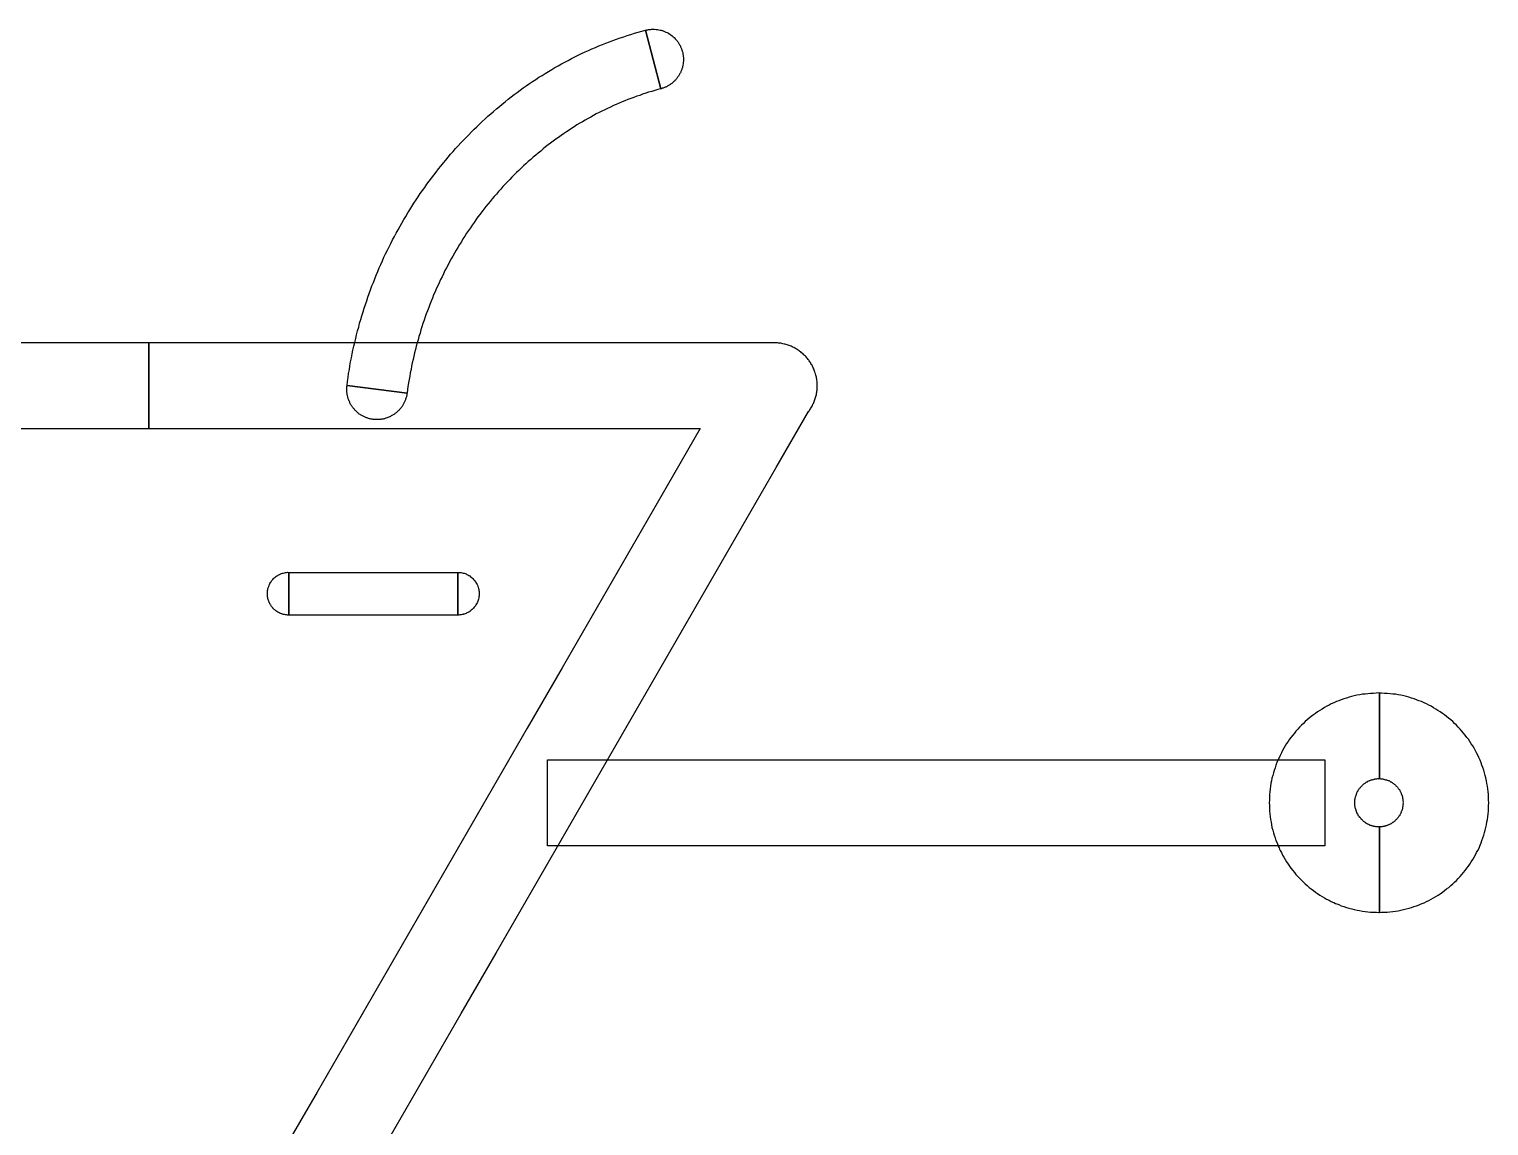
# Model space of a CAD drawing. Extents: x 0 to 105, y 0 to 100.
# Drawn here: x 48.4 to 101.6, y 60 to 100 of the extents above; entities that cross this region are included whole.
import ezdxf

# ---------------------------------------------------------------- set-up
doc = ezdxf.new("R2010")
doc.units = 0
doc.layers.get('0').update_dxf_attribs({"linetype": 'CONTINUOUS'})

msp = doc.modelspace()

# ---------------------------------------------------------------- linework, layer by layer
at = {"color": 7}
for points in [[(62.133234, 86.725461), (59.943079, 87.001739), (59.962817, 87.146456), (59.982555, 87.291172), (60.002293, 87.435889), (60.028593, 87.580605), (60.048331, 87.725322), (60.07463, 87.863458), (60.10093, 88.008175), (60.133817, 88.152891), (60.160117, 88.29103), (60.193007, 88.435747), (60.225898, 88.573886), (60.258788, 88.712025), (60.291676, 88.850161), (60.331136, 88.994877), (60.370596, 89.133016), (60.403486, 89.271155), (60.442946, 89.409294), (60.482406, 89.547433), (60.528443, 89.685572), (60.567903, 89.823708), (60.613944, 89.95527), (60.659984, 90.093409), (60.706024, 90.224968), (60.752061, 90.363107), (60.798101, 90.494665), (60.850722, 90.632807), (60.903342, 90.764366), (60.95596, 90.895927), (61.00858, 91.027489), (61.06777, 91.159047), (61.120388, 91.290609), (61.173008, 91.422167), (61.232198, 91.547151), (61.291388, 91.67871), (61.350578, 91.803694), (61.416345, 91.935253), (61.475535, 92.060237), (61.541305, 92.185218), (61.607073, 92.310199), (61.672843, 92.435183), (61.738613, 92.560164), (61.804383, 92.685148), (61.876731, 92.810129), (61.942501, 92.928536), (62.014851, 93.053517), (62.087199, 93.171921), (62.159549, 93.296904), (62.231897, 93.415308), (62.304247, 93.533712), (62.383167, 93.652116), (62.462095, 93.770522), (62.534445, 93.882348), (62.613365, 94.000752), (62.692285, 94.119155), (62.777783, 94.230982), (62.856703, 94.349388), (62.935631, 94.454634), (63.021131, 94.56646), (63.106631, 94.678289), (63.192128, 94.790115), (63.277628, 94.901941), (63.363128, 95.00719), (63.455206, 95.119016), (63.540706, 95.224264), (63.632786, 95.329513), (63.718284, 95.434759), (63.816944, 95.540008), (63.902442, 95.645256), (64.001102, 95.743927), (64.09318, 95.849173), (64.19184, 95.954422), (64.283918, 96.053093), (64.382579, 96.151761), (64.481236, 96.25043), (64.573317, 96.349098), (64.678549, 96.441189), (64.770627, 96.539857), (64.87586, 96.631946), (64.981093, 96.730617), (65.07975, 96.822705), (65.184986, 96.914793), (65.290216, 97.000314), (65.395449, 97.092403), (65.500681, 97.177921), (65.599342, 97.270009), (65.711149, 97.355531), (65.816382, 97.441049), (65.928192, 97.526568), (66.040003, 97.612087), (66.145235, 97.691028), (66.257043, 97.769966), (66.368853, 97.855474), (66.480664, 97.934415), (66.599049, 98.013354), (66.710859, 98.085712), (66.822669, 98.164653), (66.941054, 98.243591), (67.052865, 98.31595), (67.171253, 98.38173), (67.289638, 98.460669), (67.408025, 98.52645), (67.526411, 98.598808), (67.644798, 98.664589), (67.763184, 98.736947), (67.888149, 98.796147), (68.006534, 98.861925), (68.1315, 98.927706), (68.249885, 98.986904), (68.374847, 99.052685), (68.493235, 99.111883), (68.624775, 99.171083), (68.749741, 99.223703), (68.874704, 99.282901), (68.999669, 99.335522), (69.124632, 99.388142), (69.256172, 99.44076), (69.381135, 99.493391), (69.512675, 99.539439), (69.63764, 99.592059), (69.76918, 99.638107), (69.900721, 99.684158), (70.032261, 99.723628), (70.157224, 99.769676), (70.295344, 99.809147), (70.420307, 99.848617), (70.558425, 99.894666), (70.689965, 99.927556), (70.821505, 99.960446), (71.387131, 97.822589), (71.275321, 97.79629), (71.163511, 97.763399), (71.051703, 97.730509), (70.939893, 97.697621), (70.83466, 97.664731), (70.72285, 97.63184), (70.617617, 97.585792), (70.505809, 97.552902), (70.400577, 97.513431), (70.288766, 97.473964), (70.183534, 97.434493), (70.078301, 97.388442), (69.973068, 97.348974), (69.867836, 97.302924), (69.756028, 97.256876), (69.657367, 97.210825), (69.552135, 97.158205), (69.446902, 97.112156), (69.341669, 97.059526), (69.236437, 97.013477), (69.137779, 96.960857), (69.032546, 96.908237), (68.933885, 96.849039), (68.828653, 96.796419), (68.729995, 96.74379), (68.631334, 96.68459), (68.532677, 96.625389), (68.434016, 96.566191), (68.328786, 96.506991), (68.230126, 96.441213), (68.131468, 96.382012), (68.039387, 96.316234), (67.94073, 96.250453), (67.842069, 96.184675), (67.749991, 96.125475), (67.651331, 96.053117), (67.559253, 95.987336), (67.460593, 95.914978), (67.368515, 95.842617), (67.276435, 95.776839), (67.184355, 95.704478), (67.092277, 95.63212), (67.006777, 95.553181), (66.908119, 95.48082), (66.822619, 95.401882), (66.730541, 95.329524), (66.645041, 95.250582), (66.552961, 95.171644), (66.467463, 95.092706), (66.381963, 95.013765), (66.296463, 94.934826), (66.210966, 94.849307), (66.125466, 94.770369), (66.039966, 94.684848), (65.954468, 94.599329), (65.875548, 94.520391), (65.790048, 94.4283), (65.71112, 94.342781), (65.62562, 94.257263), (65.55327, 94.165174), (65.467772, 94.079653), (65.395422, 93.987565), (65.309925, 93.902046), (65.237574, 93.809958), (65.158644, 93.717867), (65.086296, 93.625779), (65.007376, 93.52711), (64.935026, 93.43502), (64.862678, 93.336351), (64.790328, 93.244263), (64.71798, 93.152172), (64.64563, 93.046926), (64.57328, 92.948255), (64.507512, 92.856167), (64.441742, 92.757498), (64.369392, 92.658827), (64.303622, 92.553581), (64.237854, 92.45491), (64.172084, 92.356242), (64.112894, 92.244416), (64.047127, 92.145747), (63.981356, 92.040499), (63.922167, 91.93525), (63.862977, 91.830004), (63.797206, 91.724756), (63.744589, 91.619507), (63.685399, 91.514258), (63.626209, 91.40901), (63.567019, 91.297184), (63.514401, 91.191935), (63.461781, 91.080109), (63.409161, 90.968283), (63.356543, 90.863034), (63.303923, 90.751208), (63.251302, 90.639382), (63.198685, 90.527556), (63.152644, 90.41573), (63.100024, 90.303903), (63.053984, 90.185497), (63.007944, 90.073671), (62.961906, 89.961845), (62.922446, 89.843441), (62.876406, 89.731615), (62.830366, 89.619789), (62.790906, 89.501385), (62.751449, 89.382979), (62.711989, 89.264575), (62.672529, 89.146171), (62.639638, 89.027765), (62.606748, 88.915939), (62.567288, 88.790958), (62.5344, 88.672554), (62.494941, 88.554148), (62.468641, 88.435744), (62.435751, 88.31734), (62.40286, 88.192356), (62.376561, 88.073953), (62.350261, 87.948971), (62.323961, 87.830565), (62.297662, 87.712161), (62.277924, 87.58718), (62.251624, 87.468777), (62.231886, 87.343793), (62.205587, 87.218811), (62.185849, 87.093828), (62.166111, 86.968846), (62.152961, 86.85044)], [(71.387121, 97.822581), (70.821494, 99.960438), (70.847794, 99.967026), (70.880674, 99.973615), (70.906973, 99.980203), (70.933273, 99.986817), (70.959573, 99.986817), (70.99246, 99.993405), (71.01876, 99.993405), (71.045059, 100.00002), (71.071359, 100.00002), (71.097659, 100.00002), (71.123958, 100.00002), (71.156846, 100.00002), (71.209466, 99.993405), (71.262087, 99.986817), (71.314704, 99.980203), (71.367325, 99.967053), (71.393624, 99.960438), (71.419924, 99.95385), (71.446223, 99.947262), (71.465961, 99.940674), (71.492261, 99.927524), (71.51856, 99.92091), (71.54486, 99.90776), (71.564598, 99.89461), (71.617218, 99.874872), (71.663258, 99.848573), (71.709296, 99.822273), (71.748756, 99.789383), (71.794796, 99.756495), (71.834256, 99.723605), (71.873716, 99.690714), (71.913176, 99.651246), (71.946064, 99.611776), (71.978954, 99.572305), (71.998692, 99.546006), (72.011842, 99.526268), (72.024991, 99.499968), (72.044729, 99.48023), (72.071029, 99.434179), (72.097328, 99.388131), (72.103917, 99.361832), (72.117066, 99.335532), (72.130216, 99.309233), (72.136804, 99.282933), (72.149954, 99.256633), (72.156542, 99.230334), (72.16313, 99.204034), (72.17628, 99.177735), (72.182868, 99.144844), (72.189456, 99.118545), (72.189456, 99.092245), (72.196045, 99.065946), (72.202633, 99.039646), (72.202633, 99.006756), (72.209221, 98.980456), (72.209221, 98.954156), (72.209221, 98.901539), (72.209221, 98.842338), (72.202633, 98.789707), (72.196045, 98.73709), (72.189456, 98.684469), (72.176307, 98.631849), (72.169718, 98.605549), (72.16313, 98.57925), (72.156542, 98.55295), (72.149954, 98.526651), (72.136804, 98.506913), (72.130216, 98.480613), (72.117066, 98.454314), (72.110478, 98.428014), (72.097328, 98.408276), (72.084179, 98.381977), (72.071029, 98.362239), (72.057879, 98.335939), (72.044729, 98.316201), (72.03158, 98.289902), (72.01843, 98.270164), (71.998692, 98.250426), (71.985542, 98.224126), (71.972392, 98.204388), (71.952654, 98.18465), (71.932916, 98.164912), (71.919767, 98.145174), (71.900029, 98.125437), (71.880291, 98.105699), (71.860553, 98.085961), (71.840815, 98.072811), (71.821077, 98.053073), (71.801339, 98.033335), (71.781601, 98.020185), (71.755302, 98.000447), (71.735564, 97.987298), (71.715826, 97.96756), (71.689526, 97.95441), (71.669788, 97.94126), (71.643489, 97.92811), (71.617189, 97.91496), (71.597451, 97.901811), (71.571152, 97.888661), (71.544852, 97.882073), (71.518552, 97.868923), (71.492253, 97.862335), (71.465953, 97.849185), (71.439654, 97.842597), (71.413354, 97.829447)], [(59.943079, 87.001739), (62.133234, 86.725461), (62.126646, 86.699162), (62.126646, 86.666274), (62.120058, 86.639975), (62.11347, 86.613675), (62.106881, 86.587375), (62.100293, 86.561076), (62.087144, 86.534776), (62.080555, 86.508477), (62.073941, 86.482177), (62.060791, 86.455877), (62.054203, 86.429578), (62.041053, 86.403278), (62.027903, 86.38354), (62.014754, 86.357241), (62.008165, 86.330941), (61.995016, 86.311203), (61.975278, 86.284904), (61.962128, 86.265166), (61.948978, 86.238866), (61.935828, 86.219128), (61.91609, 86.19939), (61.902941, 86.179652), (61.883203, 86.153353), (61.870053, 86.133615), (61.850315, 86.113877), (61.830577, 86.094139), (61.810839, 86.080989), (61.791101, 86.061251), (61.771363, 86.041514), (61.751625, 86.021776), (61.731887, 86.008626), (61.71215, 85.988888), (61.692412, 85.975738), (61.672674, 85.956), (61.646374, 85.94285), (61.626636, 85.929701), (61.600337, 85.916551), (61.580599, 85.903401), (61.554299, 85.890251), (61.534561, 85.877101), (61.508262, 85.863952), (61.488524, 85.857364), (61.462224, 85.844214), (61.435925, 85.831064), (61.409625, 85.824476), (61.389887, 85.817888), (61.363587, 85.804738), (61.337288, 85.79815), (61.310988, 85.791562), (61.284689, 85.784974), (61.258389, 85.778385), (61.23209, 85.778385), (61.20579, 85.771797), (61.17949, 85.765209), (61.1466, 85.765209), (61.1203, 85.765209), (61.094001, 85.758621), (61.067701, 85.758621), (61.041402, 85.758621), (61.008511, 85.758621), (60.982212, 85.758621), (60.955912, 85.765209), (60.929613, 85.765209), (60.896725, 85.765209), (60.870425, 85.771797), (60.844126, 85.778385), (60.817826, 85.778385), (60.784936, 85.784974), (60.758636, 85.791562), (60.732337, 85.79815), (60.706037, 85.8113), (60.679737, 85.817914), (60.653438, 85.824502), (60.627138, 85.837652), (60.600839, 85.84424), (60.581101, 85.85739), (60.554801, 85.87054), (60.528502, 85.88369), (60.508764, 85.896839), (60.482464, 85.909989), (60.462726, 85.923139), (60.436427, 85.936289), (60.416689, 85.949439), (60.390389, 85.962588), (60.370651, 85.982326), (60.350913, 85.995476), (60.331175, 86.015214), (60.311437, 86.034952), (60.2917, 86.048102), (60.271962, 86.06784), (60.252224, 86.087577), (60.232486, 86.107315), (60.212748, 86.127053), (60.199598, 86.146791), (60.17986, 86.166529), (60.16671, 86.186267), (60.146972, 86.206005), (60.133823, 86.232305), (60.120673, 86.252042), (60.100935, 86.27178), (60.087785, 86.29808), (60.074635, 86.317818), (60.061486, 86.344117), (60.048336, 86.363855), (60.041748, 86.390155), (60.028598, 86.416455), (60.015448, 86.436192), (60.00886, 86.462492), (59.99571, 86.488792), (59.989122, 86.515091), (59.982507, 86.541391), (59.975919, 86.56769), (59.969305, 86.587428), (59.962717, 86.613728), (59.956128, 86.640027), (59.94954, 86.666327), (59.942952, 86.699217), (59.942952, 86.725517), (59.936364, 86.751817), (59.936364, 86.778116), (59.936364, 86.804416), (59.936364, 86.830715), (59.936364, 86.863606), (59.936364, 86.889905), (59.936364, 86.916205), (59.936364, 86.942504), (59.936364, 86.975392)], [(57.818351, 80.186911), (57.818351, 78.627918), (57.778893, 78.627918), (57.739433, 78.634506), (57.699974, 78.641094), (57.660514, 78.647708), (57.640776, 78.647708), (57.621038, 78.654297), (57.607888, 78.660911), (57.58815, 78.660911), (57.568412, 78.667499), (57.548674, 78.674087), (57.535524, 78.680676), (57.515786, 78.68729), (57.496049, 78.70044), (57.482899, 78.707054), (57.463161, 78.713643), (57.450011, 78.720257), (57.430273, 78.733407), (57.417123, 78.739995), (57.397385, 78.753145), (57.384236, 78.759733), (57.351348, 78.786033), (57.325048, 78.805771), (57.311899, 78.81892), (57.292161, 78.83207), (57.279011, 78.84522), (57.265861, 78.85837), (57.252711, 78.871519), (57.239561, 78.884669), (57.232973, 78.897819), (57.219824, 78.910969), (57.193524, 78.943859), (57.173786, 78.970159), (57.160636, 78.989897), (57.154048, 79.003047), (57.140898, 79.022784), (57.13431, 79.035934), (57.127722, 79.055672), (57.114572, 79.068822), (57.107984, 79.08856), (57.101396, 79.10171), (57.094808, 79.121448), (57.088193, 79.141185), (57.081605, 79.160923), (57.075017, 79.174073), (57.068429, 79.193811), (57.061841, 79.213549), (57.061841, 79.233287), (57.055253, 79.253025), (57.048665, 79.292495), (57.04205, 79.325383), (57.04205, 79.364854), (57.04205, 79.410902), (57.04205, 79.450372), (57.04205, 79.489843), (57.048665, 79.529311), (57.055253, 79.562201), (57.061841, 79.581939), (57.061841, 79.601677), (57.068429, 79.621415), (57.075017, 79.641153), (57.088167, 79.67404), (57.101317, 79.713511), (57.114466, 79.746401), (57.134204, 79.779292), (57.153942, 79.812179), (57.17368, 79.84507), (57.193418, 79.871369), (57.219718, 79.90426), (57.239456, 79.930559), (57.265755, 79.956859), (57.292055, 79.983158), (57.324945, 80.009458), (57.351245, 80.029196), (57.384135, 80.055496), (57.417025, 80.075233), (57.449916, 80.094971), (57.482803, 80.108121), (57.515694, 80.127859), (57.548584, 80.141009), (57.588044, 80.154159), (57.620935, 80.160773), (57.660392, 80.173923), (57.699852, 80.180538), (57.739312, 80.180538), (57.778772, 80.187126)], [(57.818697, 80.186911), (59.872922, 80.186911), (61.927139, 80.186911), (63.98138, 80.186911), (63.98138, 78.627918), (61.927155, 78.627918), (59.872938, 78.627918), (57.818697, 78.627918)], [(63.98138, 78.627918), (63.98138, 80.186911), (64.02084, 80.186911), (64.060298, 80.180323), (64.099757, 80.180323), (64.139217, 80.173735), (64.178677, 80.160585), (64.211568, 80.153971), (64.251028, 80.140821), (64.283915, 80.127671), (64.316795, 80.107933), (64.349686, 80.094783), (64.382565, 80.075046), (64.415456, 80.055308), (64.448346, 80.029008), (64.474646, 80.00927), (64.507536, 79.982971), (64.533836, 79.956671), (64.560135, 79.930371), (64.579873, 79.904072), (64.606173, 79.871181), (64.625911, 79.844882), (64.645648, 79.811994), (64.665386, 79.779104), (64.685124, 79.746213), (64.698274, 79.713323), (64.711424, 79.673855), (64.724574, 79.640965), (64.737723, 79.601494), (64.744312, 79.562026), (64.7509, 79.529136), (64.757488, 79.489666), (64.757488, 79.450198), (64.757488, 79.410727), (64.757488, 79.364676), (64.757488, 79.325208), (64.7509, 79.292318), (64.744312, 79.252848), (64.737723, 79.21338), (64.724574, 79.173909), (64.711424, 79.141019), (64.698274, 79.101551), (64.685124, 79.068661), (64.665386, 79.03577), (64.645648, 79.00288), (64.625911, 78.969992), (64.606173, 78.943693), (64.579873, 78.910802), (64.560135, 78.884503), (64.533836, 78.858203), (64.507536, 78.831903), (64.474646, 78.805604), (64.448346, 78.785866), (64.415456, 78.759566), (64.382565, 78.739828), (64.349686, 78.720091), (64.316795, 78.706941), (64.283915, 78.687203), (64.251028, 78.674053), (64.211568, 78.660903), (64.19183, 78.660903), (64.17868, 78.654289), (64.158942, 78.647701), (64.139204, 78.647701), (64.099744, 78.641086), (64.060284, 78.634498), (64.020824, 78.62791)], [(97.594044, 75.784444), (97.570258, 75.786005), (97.471555, 75.779803), (97.366137, 75.773085), (97.267951, 75.773085), (97.162533, 75.75965), (97.06383, 75.74673), (96.971845, 75.740012), (96.873145, 75.720375), (96.767724, 75.700737), (96.662819, 75.6811), (96.570318, 75.654745), (96.478336, 75.62839), (96.386351, 75.602035), (96.287651, 75.568962), (96.195666, 75.536406), (96.109883, 75.503333), (96.024615, 75.47026), (95.919197, 75.430986), (95.827212, 75.384994), (95.754865, 75.339002), (95.6696, 75.299211), (95.583817, 75.253219), (95.49855, 75.200509), (95.412766, 75.148316), (95.33422, 75.101807), (95.255154, 75.042896), (95.182806, 74.990186), (95.103744, 74.931275), (95.031396, 74.865129), (94.952331, 74.806218), (94.879983, 74.740072), (94.814356, 74.674443), (94.742008, 74.608814), (94.676378, 74.536467), (94.610748, 74.470321), (94.544602, 74.397974), (94.485693, 74.325627), (94.426265, 74.247079), (94.360635, 74.168014), (94.307925, 74.095667), (94.255214, 74.016602), (94.203023, 73.937537), (94.150312, 73.852271), (94.10432, 73.773206), (94.058327, 73.68794), (94.011819, 73.602157), (93.965826, 73.510172), (93.926554, 73.424389), (93.880562, 73.332404), (93.847489, 73.247139), (93.814932, 73.155154), (93.781859, 73.056454), (93.748786, 72.963953), (93.722433, 72.878686), (93.702801, 72.773265), (93.670247, 72.681283), (93.656806, 72.575862), (93.630454, 72.490595), (93.617542, 72.385177), (93.604101, 72.286474), (93.591189, 72.181572), (93.584469, 72.082869), (93.577749, 71.977449), (93.577749, 71.872028), (93.571557, 71.780046), (93.577749, 71.689095), (93.577749, 71.583675), (93.584469, 71.47877), (93.591189, 71.38007), (93.604101, 71.274649), (93.617542, 71.175947), (93.637174, 71.077246), (93.656806, 70.985261), (93.670247, 70.879841), (93.702801, 70.787858), (93.722433, 70.689156), (93.748786, 70.597171), (93.781859, 70.505188), (93.814932, 70.406485), (93.854206, 70.3145), (93.880559, 70.242155), (93.900191, 70.196163), (93.926544, 70.136735), (93.946176, 70.084024), (93.965808, 70.038032), (94.0118, 69.965687), (94.058309, 69.873702), (94.097583, 69.794636), (94.150294, 69.709369), (94.203004, 69.623589), (94.255196, 69.545039), (94.307906, 69.472175), (94.360616, 69.393629), (94.426246, 69.307845), (94.485674, 69.235498), (94.544584, 69.16315), (94.61073, 69.090802), (94.683077, 69.018457), (94.741989, 68.952827), (94.807617, 68.893399), (94.879964, 68.821052), (94.952312, 68.761624), (95.02466, 68.695996), (95.097007, 68.637084), (95.182788, 68.577656), (95.261853, 68.518228), (95.334201, 68.466036), (95.412748, 68.413326), (95.498531, 68.367334), (95.583798, 68.307906), (95.662864, 68.268631), (95.754846, 68.222638), (95.827194, 68.176648), (95.873186, 68.157016), (95.925897, 68.137384), (95.985325, 68.111032), (96.031315, 68.09087), (96.103662, 68.065021), (96.195647, 68.02523), (96.29435, 67.992157), (96.386333, 67.9596), (96.4716, 67.933248), (96.577018, 67.913616), (96.669003, 67.887263), (96.774423, 67.867631), (96.866408, 67.847999), (96.965109, 67.827838), (97.063811, 67.814926), (97.169232, 67.802014), (97.267416, 67.794791), (97.372837, 67.787542), (97.478257, 67.787542), (97.57024, 67.780821), (97.594026, 67.782409), (97.594026, 70.900566), (97.57024, 70.905222), (97.537683, 70.898502), (97.517522, 70.905222), (97.497889, 70.905222), (97.471537, 70.905222), (97.458625, 70.905222), (97.432273, 70.918663), (97.412641, 70.911943), (97.386288, 70.918663), (97.366656, 70.924854), (97.346495, 70.924854), (97.326863, 70.938295), (97.30051, 70.945016), (97.280878, 70.951207), (97.267966, 70.957927), (97.248334, 70.957927), (97.215261, 70.977559), (97.208541, 70.977559), (97.195629, 70.98428), (97.169277, 70.997721), (97.155836, 71.003912), (97.130013, 71.024073), (97.109851, 71.024073), (97.09694, 71.036985), (97.084028, 71.056617), (97.057676, 71.070058), (97.037514, 71.076249), (97.031323, 71.08969), (97.011162, 71.102601), (96.99153, 71.116042), (96.978618, 71.128954), (96.971898, 71.142395), (96.952266, 71.162027), (96.925913, 71.181659), (96.919193, 71.1951), (96.906281, 71.208011), (96.89284, 71.227643), (96.879929, 71.241084), (96.866488, 71.247276), (96.860296, 71.267437), (96.840664, 71.293789), (96.827224, 71.306701), (96.814312, 71.319613), (96.807591, 71.339774), (96.794151, 71.366126), (96.781239, 71.379038), (96.774519, 71.405391), (96.767798, 71.418302), (96.767798, 71.42502), (96.748166, 71.458093), (96.748166, 71.477725), (96.735254, 71.490637), (96.735254, 71.516989), (96.728534, 71.543342), (96.715622, 71.556783), (96.715622, 71.576415), (96.708902, 71.596047), (96.702181, 71.622399), (96.702181, 71.642031), (96.695461, 71.668384), (96.695461, 71.681295), (96.695461, 71.707648), (96.695461, 71.72728), (96.68927, 71.747441), (96.695461, 71.779998), (96.688741, 71.813071), (96.695461, 71.832703), (96.695461, 71.852335), (96.695461, 71.878688), (96.695461, 71.89832), (96.702181, 71.917952), (96.708902, 71.938113), (96.708902, 71.964466), (96.715093, 71.984098), (96.715093, 72.00373), (96.728534, 72.023362), (96.735254, 72.049714), (96.735254, 72.069347), (96.748166, 72.082787), (96.754886, 72.102419), (96.767798, 72.128772), (96.767798, 72.141684), (96.774519, 72.168036), (96.781239, 72.181477), (96.794151, 72.201109), (96.807591, 72.220741), (96.813783, 72.240373), (96.827224, 72.253814), (96.840135, 72.273446), (96.853576, 72.286358), (96.866488, 72.31271), (96.879929, 72.326151), (96.89284, 72.339063), (96.906281, 72.358695), (96.919193, 72.372136), (96.932104, 72.391768), (96.952266, 72.398488), (96.965177, 72.41812), (96.978618, 72.431032), (96.99153, 72.444473), (97.011162, 72.457384), (97.024603, 72.470825), (97.037514, 72.483737), (97.063867, 72.496649), (97.083499, 72.510089), (97.09694, 72.523001), (97.109851, 72.536442), (97.129484, 72.543162), (97.149116, 72.549354), (97.169277, 72.569515), (97.195629, 72.575706), (97.215261, 72.582427), (97.221453, 72.589147), (97.241614, 72.595867), (97.267966, 72.608779), (97.287599, 72.615499), (97.30051, 72.62222), (97.326863, 72.62222), (97.353215, 72.635132), (97.372847, 72.635132), (97.392479, 72.641852), (97.40592, 72.641852), (97.425552, 72.648572), (97.458625, 72.654764), (97.478257, 72.654764), (97.497889, 72.654764), (97.524242, 72.661484), (97.543874, 72.661484), (97.570227, 72.654764), (97.594013, 72.660955)], [(97.594208, 75.784444), (97.594208, 72.661122), (97.596854, 72.661651), (97.616486, 72.661651), (97.642839, 72.65493), (97.662471, 72.65493), (97.682103, 72.65493), (97.715176, 72.648739), (97.734808, 72.642019), (97.748249, 72.642019), (97.767881, 72.635298), (97.787513, 72.635298), (97.813865, 72.622387), (97.840218, 72.622387), (97.85313, 72.615666), (97.872762, 72.608946), (97.905835, 72.596034), (97.919275, 72.589314), (97.925467, 72.589314), (97.951819, 72.575873), (97.971451, 72.569682), (97.991613, 72.54952), (98.011245, 72.54952), (98.030877, 72.536609), (98.050509, 72.523168), (98.06395, 72.510256), (98.076861, 72.497345), (98.103214, 72.483904), (98.116125, 72.470992), (98.129566, 72.457551), (98.149198, 72.44464), (98.16211, 72.431199), (98.175551, 72.418287), (98.188463, 72.398655), (98.208624, 72.391935), (98.221535, 72.372302), (98.234447, 72.358862), (98.247888, 72.34595), (98.2608, 72.326318), (98.27424, 72.312877), (98.287152, 72.286525), (98.300593, 72.273613), (98.313505, 72.260172), (98.326945, 72.24054), (98.333137, 72.220908), (98.339857, 72.207996), (98.353298, 72.181644), (98.36621, 72.162012), (98.379121, 72.135659), (98.379121, 72.128939), (98.385842, 72.115498), (98.392562, 72.082941), (98.405474, 72.063309), (98.412194, 72.049868), (98.412194, 72.030236), (98.425635, 71.997163), (98.425635, 71.977531), (98.431826, 71.964619), (98.431826, 71.944458), (98.438547, 71.918608), (98.445267, 71.898447), (98.445267, 71.872094), (98.445267, 71.852462), (98.451988, 71.82611), (98.451988, 71.806478), (98.445267, 71.780125), (98.451988, 71.754275), (98.451988, 71.734114), (98.445267, 71.707762), (98.445267, 71.68813), (98.445267, 71.668498), (98.438547, 71.642145), (98.431826, 71.615793), (98.431826, 71.602881), (98.425635, 71.583249), (98.425635, 71.563088), (98.412194, 71.537238), (98.412194, 71.517076), (98.405474, 71.497444), (98.392562, 71.477812), (98.385842, 71.45818), (98.379121, 71.431828), (98.37293, 71.425107), (98.36621, 71.405475), (98.352769, 71.379123), (98.339857, 71.359491), (98.333137, 71.339859), (98.326945, 71.319697), (98.313505, 71.306786), (98.300593, 71.293874), (98.287152, 71.273713), (98.27424, 71.24736), (98.2608, 71.234449), (98.247888, 71.221537), (98.234447, 71.208096), (98.221535, 71.195184), (98.208624, 71.175023), (98.188463, 71.162111), (98.175551, 71.1492), (98.16211, 71.129039), (98.149198, 71.116127), (98.129566, 71.102686), (98.116125, 71.089774), (98.103214, 71.076863), (98.076861, 71.063422), (98.06395, 71.056701), (98.043788, 71.037069), (98.030877, 71.024158), (98.011245, 71.017437), (97.984892, 71.004526), (97.971451, 70.997805), (97.95854, 70.984364), (97.932187, 70.978173), (97.919275, 70.978173), (97.892923, 70.964732), (97.873291, 70.958012), (97.85985, 70.951821), (97.840218, 70.9451), (97.813865, 70.93838), (97.794233, 70.925468), (97.774601, 70.925468), (97.75444, 70.918748), (97.728088, 70.918748), (97.708455, 70.918748), (97.682103, 70.905307), (97.669191, 70.905307), (97.642839, 70.905307), (97.623207, 70.905307), (97.603575, 70.899116), (97.594288, 70.900703), (97.594288, 67.782546), (97.661465, 67.787203), (97.766886, 67.787203), (97.871788, 67.793923), (97.970491, 67.801146), (98.075911, 67.814058), (98.174612, 67.827499), (98.273314, 67.840411), (98.365299, 67.866763), (98.470201, 67.886395), (98.562702, 67.912748), (98.667607, 67.93238), (98.753388, 67.958732), (98.845373, 67.991805), (98.944075, 68.02436), (99.036058, 68.057432), (99.115123, 68.090505), (99.213826, 68.136498), (99.299091, 68.175773), (99.391076, 68.221765), (99.476859, 68.267758), (99.555406, 68.313748), (99.641189, 68.366458), (99.726456, 68.41245), (99.805522, 68.465161), (99.884585, 68.524073), (99.956932, 68.576783), (100.035482, 68.636208), (100.114547, 68.695121), (100.186892, 68.761266), (100.25924, 68.820179), (100.32487, 68.886324), (100.397215, 68.951952), (100.463361, 69.024299), (100.52899, 69.089929), (100.59462, 69.162277), (100.654048, 69.24134), (100.712958, 69.313687), (100.779104, 69.392753), (100.831814, 69.4651), (100.884008, 69.544163), (100.936719, 69.622713), (100.989429, 69.708496), (101.042137, 69.793761), (101.088129, 69.879544), (101.127404, 69.964811), (101.173396, 70.037159), (101.219389, 70.129141), (101.25918, 70.234562), (101.291734, 70.320345), (101.324807, 70.40561), (101.35788, 70.497595), (101.390437, 70.596297), (101.416789, 70.694998), (101.443142, 70.780781), (101.469494, 70.879484), (101.489126, 70.977668), (101.508758, 71.083088), (101.528391, 71.175073), (101.535614, 71.273774), (101.549054, 71.372476), (101.561966, 71.477897), (101.561966, 71.5766), (101.568687, 71.681502), (101.57591, 71.780205), (101.570221, 71.878905), (101.562998, 71.984325), (101.562998, 72.083028), (101.550086, 72.18793), (101.536646, 72.286633), (101.529925, 72.385336), (101.509764, 72.484036), (101.490132, 72.582739), (101.4705, 72.688159), (101.444147, 72.780142), (101.417795, 72.872127), (101.391945, 72.964628), (101.358872, 73.062812), (101.325799, 73.155313), (101.293242, 73.24058), (101.260169, 73.332563), (101.214179, 73.431265), (101.174386, 73.517049), (101.128396, 73.602315), (101.089121, 73.68138), (101.036411, 73.773364), (100.990419, 73.852429), (100.937708, 73.931494), (100.885517, 74.01676), (100.832806, 74.095825), (100.780096, 74.168172), (100.714466, 74.247237), (100.655038, 74.319584), (100.596129, 74.398649), (100.529983, 74.470996), (100.464353, 74.536625), (100.398723, 74.608972), (100.326378, 74.674601), (100.260232, 74.74023), (100.187884, 74.806376), (100.109335, 74.865287), (100.03699, 74.931433), (99.957924, 74.990344), (99.885577, 75.043054), (99.806511, 75.102482), (99.721247, 75.148474), (99.642181, 75.200667), (99.556914, 75.247175), (99.471131, 75.299369), (99.392068, 75.33916), (99.306801, 75.385152), (99.221536, 75.424426), (99.116115, 75.470418), (99.02413, 75.503491), (98.945065, 75.536564), (98.853083, 75.56912), (98.75438, 75.602193), (98.662395, 75.628548), (98.570412, 75.654903), (98.477911, 75.681258), (98.373007, 75.700895), (98.274307, 75.720533), (98.168886, 75.74017), (98.076901, 75.746888), (97.978201, 75.759808), (97.87278, 75.773243), (97.774596, 75.773243), (97.669175, 75.779961)], [(95.596215, 70.214636), (93.019978, 70.214636), (90.443883, 70.214636), (87.867744, 70.214636), (85.291398, 70.214636), (82.715325, 70.214636), (80.139204, 70.214636), (77.56298, 70.214636), (74.986676, 70.214636), (72.410299, 70.214636), (69.833789, 70.214636), (67.257454, 70.214636), (67.257454, 71.780202), (67.257454, 73.345768), (69.833694, 73.345768), (72.409786, 73.345768), (74.985925, 73.345768), (77.562271, 73.345768), (80.138344, 73.345768), (82.714465, 73.345768), (85.290689, 73.345768), (87.866993, 73.345768), (90.44337, 73.345768), (93.01988, 73.345768), (95.596215, 73.345768), (95.596215, 71.780202)]]:
    msp.add_lwpolyline(points, close=True, dxfattribs=at)
for points in [[(47.428997, 85.429858), (49.983361, 85.429858), (52.537212, 85.429858), (52.576484, 85.429858), (52.719629, 85.429858), (52.719629, 88.560925), (52.537212, 88.560925), (49.983361, 88.560925), (47.428997, 88.560925)], [(61.55032, 59.663415), (62.82776, 61.875681), (64.105203, 64.088465), (65.382127, 66.300734), (65.382127, 66.307454), (66.659051, 68.519723), (67.935459, 70.731992), (69.212383, 72.944776), (70.48931, 75.157044), (71.765716, 77.368796), (73.042124, 79.58158), (74.319048, 81.793848), (75.595975, 84.006633), (76.77368, 86.047852), (76.780401, 86.05457), (76.800033, 86.087643), (76.819665, 86.120199), (76.839297, 86.153272), (76.859458, 86.179627), (76.87909, 86.212184), (76.898722, 86.245256), (76.918354, 86.278329), (76.931795, 86.317603), (76.951427, 86.350676), (76.964339, 86.383232), (76.97778, 86.423023), (76.990691, 86.45558), (77.004132, 86.488652), (77.017044, 86.527926), (77.029956, 86.567717), (77.036676, 86.600274), (77.050117, 86.640064), (77.056308, 86.679338), (77.063029, 86.719129), (77.069749, 86.758403), (77.076469, 86.791476), (77.082661, 86.83075), (77.082661, 86.870072), (77.089381, 86.909863), (77.089381, 86.955855), (77.089381, 86.995129), (77.089381, 87.03492), (77.089381, 87.074194), (77.082661, 87.113468), (77.082661, 87.153259), (77.076469, 87.192533), (77.069749, 87.231807), (77.063029, 87.271598), (77.056308, 87.310872), (77.050117, 87.343945), (77.036676, 87.383219), (77.029956, 87.42301), (77.017044, 87.455566), (77.004132, 87.495357), (76.990691, 87.527913), (76.97778, 87.567704), (76.964339, 87.60026), (76.951427, 87.640051), (76.931795, 87.672607), (76.918354, 87.70568), (76.898722, 87.738753), (76.87909, 87.771309), (76.859458, 87.804382), (76.839297, 87.837455), (76.819665, 87.870011), (76.800033, 87.896366), (76.780401, 87.929439), (76.754048, 87.955794), (76.734416, 87.98835), (76.708064, 88.014705), (76.681711, 88.047778), (76.655359, 88.074133), (76.629006, 88.100489), (76.602654, 88.126328), (76.576301, 88.152683), (76.549948, 88.172836), (76.517392, 88.198675), (76.491039, 88.225031), (76.457966, 88.245184), (76.431614, 88.271023), (76.399057, 88.291176), (76.365984, 88.310814), (76.332911, 88.330451), (76.300356, 88.350089), (76.267284, 88.369726), (76.234727, 88.383161), (76.201654, 88.402799), (76.168581, 88.416234), (76.136024, 88.435872), (76.096233, 88.448791), (76.063679, 88.462227), (76.023885, 88.475147), (75.991331, 88.488066), (75.95154, 88.494784), (75.912266, 88.508219), (75.879193, 88.514421), (75.839918, 88.527857), (75.800643, 88.534575), (75.760853, 88.540776), (75.72158, 88.547494), (75.68179, 88.547494), (75.642515, 88.554212), (75.60324, 88.554212), (75.56345, 88.554212), (75.524175, 88.56093), (72.970326, 88.56093), (70.41596, 88.56093), (67.861595, 88.56093), (65.307744, 88.56093), (62.753896, 88.56093), (60.199529, 88.56093), (57.645681, 88.56093), (55.091314, 88.56093), (52.719883, 88.56093), (52.719883, 85.429855), (55.091314, 85.429855), (57.645681, 85.429855), (60.199529, 85.429855), (62.753896, 85.429855), (65.307744, 85.429855), (67.861595, 85.429855), (70.41596, 85.429855), (72.824081, 85.429855), (71.621055, 83.346778), (70.343612, 81.133993), (69.066172, 78.921725), (67.789248, 76.709457), (66.511289, 74.497189), (65.233846, 72.284405), (63.956406, 70.072137), (62.682064, 67.864519), (62.679419, 67.866107), (61.402494, 65.653838), (60.125568, 63.44157), (58.849162, 61.228785), (57.572235, 59.016517)]]:
    msp.add_lwpolyline(points, dxfattribs=at)

doc.saveas('drawing.dxf')
